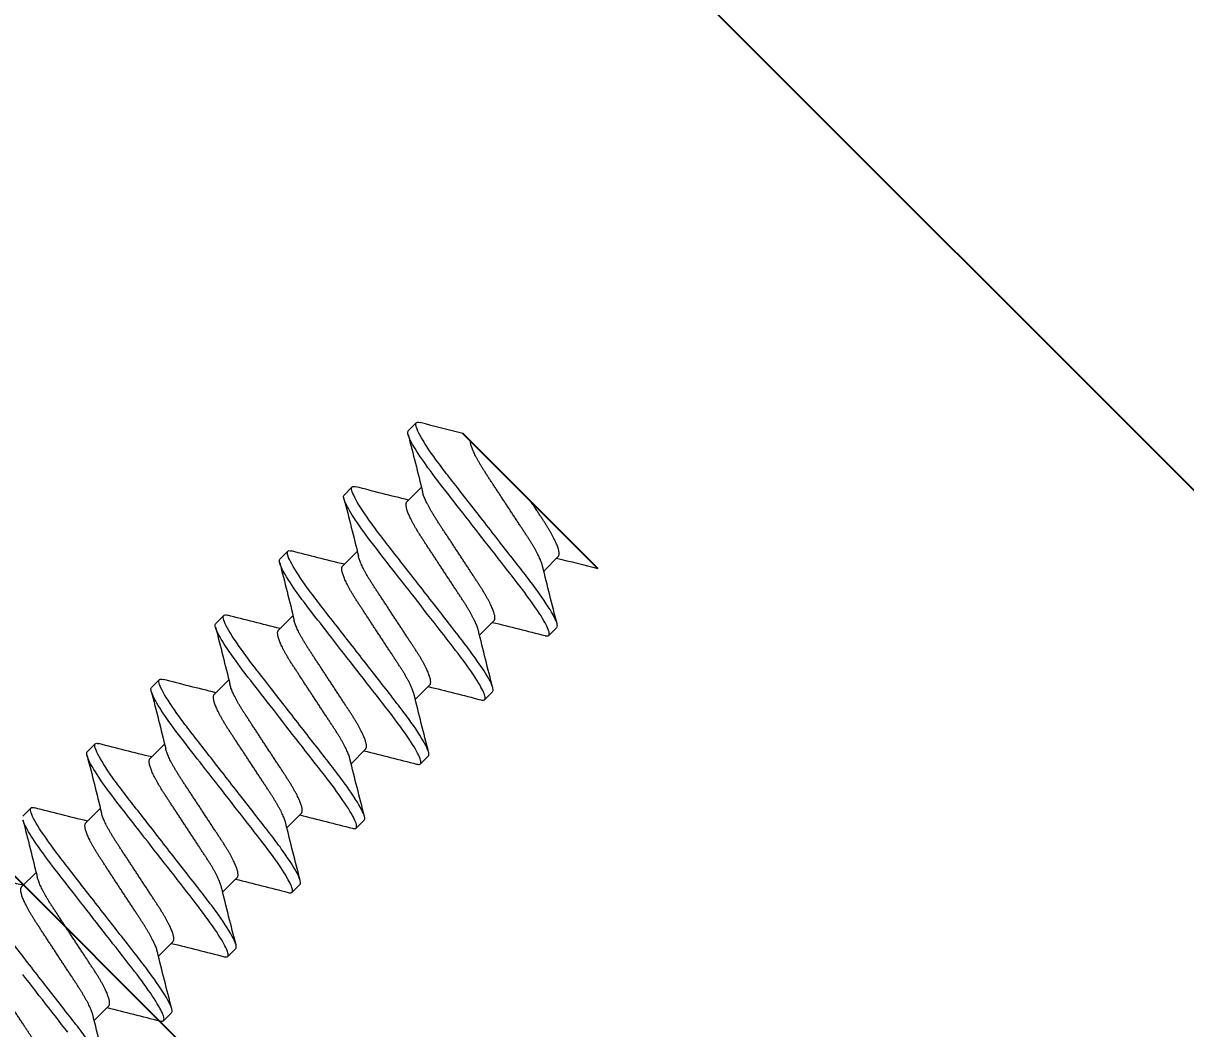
# Model space of a CAD drawing. Header units: inches. Extents: x 129892 to 140765, y 18172 to 24435.
# Drawn here: x 139239.04 to 139252.69, y 21728.02 to 21739.83 of the extents above; entities that cross this region are included whole.
import ezdxf

# ---------------------------------------------------------------- set-up
doc = ezdxf.new("R2010")
doc.units = ezdxf.units.IN
doc.header["$MEASUREMENT"] = 0
doc.header["$PDMODE"] = 66
doc.styles.add('EXCELSIOR', font='dim.shx', dxfattribs={"height": 45})
doc.dimstyles.new('EXCELSIOR', dxfattribs={"dimtxt": 50, "dimasz": 15, "dimexe": 20, "dimexo": 20, "dimgap": 10, "dimtad": 1, "dimdec": 0, "dimtxsty": 'EXCELSIOR', "dimblk": 'OBLIQUE', "dimcen": 2.5, "dimclrd": 1, "dimclre": 1, "dimclrt": 1, "dimadec": 0, "dimazin": 0, "dimtfac": 1, "dimtdec": 0, "dimtofl": 0, "dimtmove": 0, "dimatfit": 3, "dimfxl": 0, "dimlwd": 25, "dimarcsym": 0})

# ---------------------------------------------------------------- blocks, each defined once
blk = doc.blocks.new('_OBLIQUE')
at = {"color": 0, "linetype": 'ByBlock'}
blk.add_line((-0.5, -0.5), (0.5, 0.5), dxfattribs=at)
blk = doc.blocks.new('*D172')
at = {"color": 1, "lineweight": -2}
for p, q in [((138767.475, 22172.985), (138694.006, 22099.516)), ((139237.701, 21702.759), (139164.232, 21629.29))]:
    blk.add_line(p, q, dxfattribs=at)
at = {"color": 1, "lineweight": 25}
blk.add_line((139178.374, 21643.433), (138708.148, 22113.659), dxfattribs=at)
at = {"layer": 'Defpoints', "color": 0}
for p in [(138781.617, 22187.127), (138708.148, 22113.659), (139251.843, 21716.901)]:
    blk.add_point(p, dxfattribs=at)
at = {"color": 1, "lineweight": 25, "xscale": 15, "yscale": 15, "zscale": 15}
for p, rotation in [((138708.148, 22113.659), 135.0000000004422), ((139178.374, 21643.433), 315.0000000004422)]:
    blk.add_blockref('_OBLIQUE', p, dxfattribs=dict(at, rotation=rotation))
at = {"color": 1, "insert": (138966.242, 21901.527), "char_height": 45, "attachment_point": 5, "rotation": 315, "style": 'EXCELSIOR'}
blk.add_mtext('665', dxfattribs=at)
blk = doc.blocks.new('A$C179C3ECE')
at = {"color": 7, "linetype": 'Continuous', "lineweight": 15}
blk.add_line((17.741, 4.6), (54.241, 4.6), dxfattribs=at)
blk = doc.blocks.new('A$C47B607A2')
at = {"color": 7, "linetype": 'Continuous', "lineweight": 15}
for p, q in [((3.856, 7.698), (3.856, 7.939)), ((2.144, 7.432), (2.144, 7.192)), ((4.434, 7.232), (4.434, 7.365)), ((1.566, 6.832), (1.566, 6.698)), ((3.856, 6.632), (3.856, 6.872)), ((2.144, 6.365), (2.144, 6.125)), ((4.434, 6.165), (4.434, 6.298)), ((1.566, 5.765), (1.566, 5.632)), ((3.856, 5.565), (3.856, 5.805)), ((2.144, 5.298), (2.144, 5.058)), ((4.434, 5.098), (4.434, 5.232)), ((1.566, 4.698), (1.566, 4.565)), ((3.856, 4.498), (3.856, 4.738)), ((2.144, 4.232), (2.144, 3.991)), ((4.434, 4.031), (4.434, 4.165)), ((1.566, 3.631), (1.566, 3.498)), ((3.856, 3.431), (3.856, 3.672)), ((2.144, 3.165), (2.144, 2.925)), ((4.434, 2.965), (4.434, 3.098)), ((3.856, 2.364), (3.856, 2.605)), ((1.566, 2.565), (1.566, 2.431)), ((2.144, 2.098), (2.144, 1.858)), ((4.434, 1.898), (4.434, 2.031)), ((3.856, 1.298), (3.856, 1.538)), ((1.566, 1.498), (1.566, 1.364)), ((2.144, 1.031), (2.144, 0.791)), ((4.434, 0.831), (4.434, 0.964)), ((1.566, 0.431), (1.566, 0.298)), ((3.856, 0.231), (3.856, 0.471))]:
    blk.add_line(p, q, dxfattribs=at)
at = {"color": 7, "linetype": 'Continuous', "lineweight": 15, "flags": 128}
for points in [[(3.735, 8.256), (3.677, 8.249), (3.617, 8.242), (3.556, 8.234), (3.492, 8.226), (3.433, 8.219), (3.374, 8.211), (3.313, 8.204), (3.252, 8.196), (3.189, 8.189), (3.127, 8.181), (3.063, 8.173), (3, 8.165), (2.94, 8.158), (2.88, 8.15)], [(4.405, 7.397), (4.413, 7.392), (4.422, 7.385), (4.429, 7.378), (4.432, 7.371), (4.434, 7.365), (4.433, 7.359), (4.429, 7.353), (4.423, 7.346), (4.415, 7.339), (4.405, 7.333), (4.392, 7.326), (4.378, 7.319), (4.361, 7.312), (4.342, 7.305), (4.321, 7.298), (4.298, 7.291), (4.27, 7.283), (4.24, 7.276), (4.207, 7.268), (4.171, 7.26), (4.134, 7.252), (4.094, 7.244), (4.053, 7.237), (4.009, 7.229), (3.966, 7.222), (3.922, 7.215), (3.877, 7.209), (3.831, 7.202), (3.783, 7.196), (3.735, 7.189), (3.677, 7.182), (3.617, 7.175), (3.556, 7.167), (3.492, 7.159), (3.433, 7.152), (3.374, 7.145), (3.313, 7.137), (3.252, 7.129), (3.189, 7.122), (3.127, 7.114), (3.063, 7.106), (3, 7.098), (2.94, 7.091), (2.88, 7.083), (2.82, 7.076), (2.761, 7.069), (2.702, 7.061), (2.644, 7.054), (2.591, 7.048), (2.538, 7.041), (2.486, 7.035), (2.435, 7.028), (2.386, 7.022), (2.332, 7.015), (2.28, 7.009), (2.229, 7.003), (2.179, 6.996), (2.13, 6.989), (2.083, 6.982), (2.036, 6.975), (1.991, 6.967), (1.95, 6.96), (1.91, 6.953), (1.872, 6.946), (1.836, 6.938), (1.802, 6.931), (1.77, 6.923), (1.742, 6.916), (1.716, 6.909), (1.692, 6.902), (1.669, 6.895), (1.649, 6.888), (1.63, 6.881), (1.613, 6.873), (1.598, 6.866)], [(4.405, 6.331), (4.413, 6.325), (4.422, 6.318), (4.429, 6.311), (4.432, 6.305), (4.434, 6.298), (4.433, 6.292), (4.429, 6.286), (4.423, 6.279), (4.415, 6.273), (4.405, 6.266), (4.392, 6.259), (4.378, 6.252), (4.361, 6.245), (4.342, 6.239), (4.321, 6.232), (4.298, 6.225), (4.27, 6.217), (4.24, 6.209), (4.207, 6.201), (4.171, 6.193), (4.134, 6.185), (4.094, 6.178), (4.053, 6.17), (4.009, 6.163), (3.966, 6.156), (3.922, 6.149), (3.877, 6.142), (3.831, 6.135), (3.783, 6.129), (3.735, 6.123), (3.677, 6.116), (3.617, 6.108), (3.556, 6.101), (3.492, 6.093), (3.433, 6.085), (3.374, 6.078), (3.313, 6.07), (3.252, 6.063), (3.189, 6.055), (3.127, 6.047), (3.063, 6.039), (3, 6.032), (2.94, 6.024), (2.88, 6.017), (2.82, 6.009), (2.761, 6.002), (2.702, 5.995), (2.644, 5.988), (2.591, 5.981), (2.538, 5.974), (2.486, 5.968), (2.435, 5.962), (2.386, 5.955), (2.332, 5.949), (2.28, 5.942), (2.229, 5.936), (2.179, 5.929), (2.13, 5.922), (2.083, 5.915), (2.036, 5.908), (1.991, 5.901), (1.95, 5.894), (1.91, 5.886), (1.872, 5.879), (1.836, 5.872), (1.802, 5.864), (1.77, 5.857), (1.742, 5.85), (1.716, 5.843), (1.692, 5.836), (1.669, 5.829), (1.649, 5.822), (1.63, 5.814), (1.613, 5.807), (1.598, 5.799), (1.587, 5.792), (1.578, 5.785), (1.571, 5.778), (1.568, 5.771), (1.566, 5.765), (1.566, 5.765)], [(4.405, 5.264), (4.413, 5.259), (4.422, 5.252), (4.429, 5.245), (4.432, 5.238), (4.434, 5.232), (4.433, 5.225), (4.429, 5.219), (4.423, 5.213), (4.415, 5.206), (4.405, 5.199), (4.392, 5.192), (4.378, 5.185), (4.361, 5.179), (4.342, 5.172), (4.321, 5.165), (4.298, 5.158), (4.27, 5.15), (4.24, 5.142), (4.207, 5.134), (4.171, 5.126), (4.134, 5.119), (4.094, 5.111), (4.053, 5.103), (4.009, 5.096), (3.966, 5.089), (3.922, 5.082), (3.877, 5.075), (3.831, 5.069), (3.783, 5.062), (3.735, 5.056), (3.677, 5.049), (3.617, 5.041), (3.556, 5.034), (3.492, 5.026), (3.433, 5.019), (3.374, 5.011), (3.313, 5.004), (3.252, 4.996), (3.189, 4.988), (3.127, 4.981), (3.063, 4.973), (3, 4.965), (2.94, 4.957), (2.88, 4.95), (2.82, 4.943), (2.761, 4.935), (2.702, 4.928), (2.644, 4.921), (2.591, 4.914), (2.538, 4.908), (2.486, 4.901), (2.435, 4.895), (2.386, 4.889), (2.332, 4.882), (2.28, 4.876), (2.229, 4.869), (2.179, 4.862), (2.13, 4.856), (2.083, 4.848), (2.036, 4.841), (1.991, 4.834), (1.95, 4.827), (1.91, 4.819), (1.872, 4.812), (1.836, 4.805), (1.802, 4.797), (1.77, 4.79), (1.742, 4.783), (1.716, 4.776), (1.692, 4.769), (1.669, 4.762), (1.649, 4.755), (1.63, 4.747), (1.613, 4.74), (1.598, 4.732), (1.587, 4.725), (1.578, 4.718), (1.571, 4.711), (1.568, 4.705), (1.566, 4.698), (1.566, 4.698)], [(4.405, 4.197), (4.413, 4.192), (4.422, 4.185), (4.429, 4.178), (4.432, 4.171), (4.434, 4.165), (4.433, 4.159), (4.429, 4.152), (4.423, 4.146), (4.415, 4.139), (4.405, 4.132), (4.392, 4.125), (4.378, 4.119), (4.361, 4.112), (4.342, 4.105), (4.321, 4.098), (4.298, 4.091), (4.27, 4.083), (4.24, 4.075), (4.207, 4.067), (4.171, 4.06), (4.134, 4.052), (4.094, 4.044), (4.053, 4.037), (4.009, 4.029), (3.966, 4.022), (3.922, 4.015), (3.877, 4.008), (3.831, 4.002), (3.783, 3.995), (3.735, 3.989), (3.677, 3.982), (3.617, 3.975), (3.556, 3.967), (3.492, 3.959), (3.433, 3.952), (3.374, 3.944), (3.313, 3.937), (3.252, 3.929), (3.189, 3.922), (3.127, 3.914), (3.063, 3.906), (3, 3.898), (2.94, 3.891), (2.88, 3.883), (2.82, 3.876), (2.761, 3.868), (2.702, 3.861), (2.644, 3.854), (2.591, 3.847), (2.538, 3.841), (2.486, 3.834), (2.435, 3.828), (2.386, 3.822), (2.332, 3.815), (2.28, 3.809), (2.229, 3.802), (2.179, 3.796), (2.13, 3.789), (2.083, 3.782), (2.036, 3.774), (1.991, 3.767), (1.95, 3.76), (1.91, 3.753), (1.872, 3.745), (1.836, 3.738), (1.802, 3.731), (1.77, 3.723), (1.742, 3.716), (1.716, 3.709), (1.692, 3.702), (1.669, 3.695), (1.649, 3.688), (1.63, 3.681), (1.613, 3.673), (1.598, 3.666), (1.587, 3.658), (1.578, 3.651), (1.571, 3.645), (1.568, 3.638), (1.566, 3.631), (1.566, 3.631)], [(4.405, 3.13), (4.413, 3.125), (4.422, 3.118), (4.429, 3.111), (4.432, 3.104), (4.434, 3.098), (4.433, 3.092), (4.429, 3.085), (4.423, 3.079), (4.415, 3.072), (4.405, 3.065), (4.392, 3.058), (4.378, 3.052), (4.361, 3.045), (4.342, 3.038), (4.321, 3.031), (4.298, 3.024), (4.27, 3.016), (4.24, 3.009), (4.207, 3.001), (4.171, 2.993), (4.134, 2.985), (4.094, 2.977), (4.053, 2.97), (4.009, 2.962), (3.966, 2.955), (3.922, 2.948), (3.877, 2.942), (3.831, 2.935), (3.783, 2.929), (3.735, 2.922), (3.677, 2.915), (3.617, 2.908), (3.556, 2.9), (3.492, 2.892), (3.433, 2.885), (3.374, 2.878), (3.313, 2.87), (3.252, 2.862), (3.189, 2.855), (3.127, 2.847), (3.063, 2.839), (3, 2.831), (2.94, 2.824), (2.88, 2.816), (2.82, 2.809), (2.761, 2.802), (2.702, 2.794), (2.644, 2.787), (2.591, 2.78), (2.538, 2.774), (2.486, 2.767), (2.435, 2.761), (2.386, 2.755), (2.332, 2.748), (2.28, 2.742), (2.229, 2.736), (2.179, 2.729), (2.13, 2.722), (2.083, 2.715), (2.036, 2.708), (1.991, 2.7), (1.95, 2.693), (1.91, 2.686), (1.872, 2.679), (1.836, 2.671), (1.802, 2.664), (1.77, 2.656), (1.742, 2.649), (1.716, 2.642), (1.692, 2.635), (1.669, 2.628), (1.649, 2.621), (1.63, 2.614), (1.613, 2.606), (1.598, 2.599), (1.587, 2.592), (1.578, 2.585), (1.571, 2.578), (1.568, 2.571), (1.566, 2.565), (1.566, 2.565)], [(4.405, 2.064), (4.413, 2.058), (4.422, 2.051), (4.429, 2.044), (4.432, 2.037), (4.434, 2.031), (4.433, 2.025), (4.429, 2.019), (4.423, 2.012), (4.415, 2.005), (4.405, 1.999), (4.392, 1.992), (4.378, 1.985), (4.361, 1.978), (4.342, 1.971), (4.321, 1.964), (4.298, 1.957), (4.27, 1.949), (4.24, 1.942), (4.207, 1.934), (4.171, 1.926), (4.134, 1.918), (4.094, 1.91), (4.053, 1.903), (4.009, 1.895), (3.966, 1.888), (3.922, 1.881), (3.877, 1.875), (3.831, 1.868), (3.783, 1.862), (3.735, 1.856), (3.677, 1.848), (3.617, 1.841), (3.556, 1.833), (3.492, 1.825), (3.433, 1.818), (3.374, 1.811), (3.313, 1.803), (3.252, 1.796), (3.189, 1.788), (3.127, 1.78), (3.063, 1.772), (3, 1.764), (2.94, 1.757), (2.88, 1.749), (2.82, 1.742), (2.761, 1.735), (2.702, 1.727), (2.644, 1.72), (2.591, 1.714), (2.538, 1.707), (2.486, 1.701), (2.435, 1.694), (2.386, 1.688), (2.332, 1.682), (2.28, 1.675), (2.229, 1.669), (2.179, 1.662), (2.13, 1.655), (2.083, 1.648), (2.036, 1.641), (1.991, 1.633), (1.95, 1.626), (1.91, 1.619), (1.872, 1.612), (1.836, 1.604), (1.802, 1.597), (1.77, 1.589), (1.742, 1.582), (1.716, 1.575), (1.692, 1.568), (1.669, 1.561), (1.649, 1.554), (1.63, 1.547), (1.613, 1.539), (1.598, 1.532), (1.587, 1.525), (1.578, 1.518), (1.571, 1.511), (1.568, 1.504), (1.566, 1.498), (1.566, 1.498)], [(4.405, 0.997), (4.413, 0.991), (4.422, 0.984), (4.429, 0.977), (4.432, 0.971), (4.434, 0.964), (4.433, 0.958), (4.429, 0.952), (4.423, 0.945), (4.415, 0.939), (4.405, 0.932), (4.392, 0.925), (4.378, 0.918), (4.361, 0.911), (4.342, 0.904), (4.321, 0.898), (4.298, 0.891), (4.27, 0.883), (4.24, 0.875), (4.207, 0.867), (4.171, 0.859), (4.134, 0.851), (4.094, 0.844), (4.053, 0.836), (4.009, 0.829), (3.966, 0.821), (3.922, 0.815), (3.877, 0.808), (3.831, 0.801), (3.783, 0.795), (3.735, 0.789), (3.677, 0.782), (3.617, 0.774), (3.556, 0.766), (3.492, 0.759), (3.433, 0.751), (3.374, 0.744), (3.313, 0.736), (3.252, 0.729), (3.189, 0.721), (3.127, 0.713), (3.063, 0.705), (3, 0.698), (2.94, 0.69), (2.88, 0.683), (2.82, 0.675), (2.761, 0.668), (2.702, 0.661), (2.644, 0.653), (2.591, 0.647), (2.538, 0.64), (2.486, 0.634), (2.435, 0.627), (2.386, 0.621), (2.332, 0.615), (2.28, 0.608), (2.229, 0.602), (2.179, 0.595), (2.13, 0.588), (2.083, 0.581), (2.036, 0.574), (1.991, 0.567), (1.95, 0.559), (1.91, 0.552), (1.872, 0.545), (1.836, 0.537), (1.802, 0.53), (1.77, 0.523), (1.742, 0.516), (1.716, 0.509), (1.692, 0.501), (1.669, 0.495), (1.649, 0.488), (1.63, 0.48), (1.613, 0.473), (1.598, 0.465), (1.587, 0.458), (1.578, 0.451), (1.571, 0.444), (1.568, 0.437), (1.566, 0.431), (1.566, 0.431)]]:
    blk.add_lwpolyline(points, dxfattribs=at)
blk.add_lwpolyline([(4.286, 0), (2.041, 0)])
at = {"color": 7, "linetype": 'Continuous', "lineweight": 15}
for centre, radius, start, end in [((26.392, -29.187), 43.43, 120.4152, 121.3336), ((-22.033, -32.485), 46.645, 58.7808, 59.5655), ((28.029, 47.608), 46.637, 238.7807, 239.5655), ((-20.392, 44.318), 43.431, 300.4152, 301.3336), ((26.383, -30.24), 43.413, 120.4151, 121.3338), ((-22.027, -33.541), 46.633, 58.7807, 59.5656), ((28.026, 46.537), 46.632, 238.7807, 239.5655), ((-20.386, 43.242), 43.42, 300.4151, 301.3338), ((26.388, -31.314), 43.422, 120.4152, 121.3337), ((-22.033, -34.619), 46.646, 58.7809, 59.5655), ((28.026, 45.47), 46.632, 238.7807, 239.5655), ((-20.386, 42.175), 43.42, 300.4151, 301.3338), ((26.388, -32.381), 43.422, 120.4152, 121.3337), ((-22.033, -35.686), 46.646, 58.7809, 59.5655), ((28.026, 44.404), 46.632, 238.7807, 239.5655), ((-20.386, 41.108), 43.42, 300.4151, 301.3338), ((26.388, -33.448), 43.422, 120.4152, 121.3337), ((-22.033, -36.753), 46.646, 58.7809, 59.5655), ((28.026, 43.337), 46.632, 238.7807, 239.5655), ((-20.386, 40.041), 43.42, 300.4151, 301.3338), ((26.388, -34.514), 43.422, 120.4152, 121.3337), ((-22.033, -37.82), 46.646, 58.7809, 59.5655), ((28.026, 42.27), 46.632, 238.7807, 239.5655), ((-20.386, 38.974), 43.42, 300.4151, 301.3338), ((26.388, -35.581), 43.422, 120.4152, 121.3337), ((-22.033, -38.887), 46.646, 58.7809, 59.5655), ((28.026, 41.203), 46.632, 238.7807, 239.5655), ((-20.386, 37.908), 43.42, 300.4151, 301.3338), ((26.388, -36.648), 43.422, 120.4152, 121.3337), ((-22.033, -39.953), 46.646, 58.9281, 59.5655), ((28.026, 40.136), 46.632, 238.7807, 239.3964)]:
    blk.add_arc(centre, radius, start, end, dxfattribs=at)
for points, knots in [([(4.434, 9.365), (4.434, 9.346), (4.399, 9.323), (4.253, 9.276), (4.143, 9.252), (3.942, 9.218), (3.869, 9.207), (3.718, 9.187), (3.639, 9.178), (3.384, 9.146), (3.192, 9.122), (2.808, 9.075), (2.617, 9.051), (2.361, 9.019), (2.282, 9.01), (2.131, 8.99), (2.058, 8.979), (1.857, 8.945), (1.747, 8.92), (1.601, 8.873), (1.566, 8.851), (1.566, 8.832)], [0, 0, 0, 0, 0.125, 0.125, 0.25, 0.25, 0.3125, 0.3125, 0.375, 0.375, 0.5, 0.5, 0.625, 0.625, 0.6875, 0.6875, 0.75, 0.75, 0.875, 0.875, 1, 1, 1, 1]), ([(3.807, 8.975), (3.803, 8.973), (3.794, 8.967), (3.776, 8.958), (3.753, 8.948), (3.728, 8.937), (3.7, 8.927), (3.67, 8.916), (3.638, 8.906), (3.604, 8.896), (3.569, 8.887), (3.533, 8.878), (3.496, 8.869), (3.458, 8.86), (3.419, 8.852), (3.379, 8.844), (3.337, 8.835), (3.293, 8.826), (3.247, 8.816), (3.199, 8.806), (3.15, 8.796), (3.101, 8.786), (3.051, 8.776), (3.001, 8.765), (2.952, 8.755), (2.904, 8.745), (2.857, 8.735), (2.81, 8.726), (2.764, 8.716), (2.719, 8.707), (2.675, 8.698), (2.633, 8.689), (2.591, 8.68), (2.549, 8.672), (2.509, 8.663), (2.471, 8.653), (2.433, 8.644), (2.398, 8.634), (2.364, 8.624), (2.333, 8.615), (2.304, 8.605), (2.277, 8.595), (2.253, 8.585), (2.23, 8.575), (2.21, 8.565), (2.193, 8.555), (2.178, 8.545), (2.165, 8.535), (2.156, 8.525), (2.149, 8.516), (2.145, 8.507), (2.144, 8.501), (2.144, 8.498)], [0, 0, 0, 0, 0.015022, 0.035067, 0.056123, 0.077196, 0.098247, 0.119238, 0.140129, 0.160884, 0.180534, 0.199997, 0.219246, 0.238254, 0.257015, 0.275888, 0.295014, 0.314368, 0.334859, 0.35554, 0.376373, 0.397323, 0.418352, 0.43942, 0.459532, 0.479609, 0.499618, 0.519525, 0.539298, 0.558906, 0.578321, 0.597515, 0.617358, 0.636996, 0.656865, 0.677001, 0.697376, 0.717957, 0.737765, 0.757699, 0.777727, 0.797816, 0.81793, 0.838037, 0.858101, 0.878088, 0.898909, 0.919573, 0.940046, 0.960295, 0.980289, 1, 1, 1, 1]), ([(3.856, 8.765), (3.856, 8.762), (3.856, 8.757), (3.852, 8.748), (3.846, 8.739), (3.837, 8.73), (3.826, 8.721), (3.812, 8.711), (3.795, 8.701), (3.776, 8.691), (3.753, 8.681), (3.728, 8.67), (3.7, 8.66), (3.67, 8.65), (3.638, 8.639), (3.604, 8.63), (3.569, 8.62), (3.533, 8.611), (3.496, 8.602), (3.458, 8.594), (3.419, 8.585), (3.379, 8.577), (3.337, 8.568), (3.293, 8.559), (3.247, 8.55), (3.199, 8.54), (3.15, 8.53), (3.101, 8.519), (3.051, 8.509), (3.001, 8.499), (2.952, 8.488), (2.904, 8.478), (2.857, 8.469), (2.81, 8.459), (2.764, 8.449), (2.719, 8.44), (2.675, 8.431), (2.633, 8.422), (2.591, 8.413), (2.549, 8.405), (2.509, 8.396), (2.471, 8.387), (2.433, 8.377), (2.398, 8.368), (2.364, 8.358), (2.333, 8.348), (2.304, 8.338), (2.277, 8.328), (2.253, 8.318), (2.23, 8.308), (2.211, 8.298), (2.198, 8.292), (2.193, 8.288), (2.193, 8.288)], [0, 0, 0, 0, 0.018809, 0.037877, 0.057179, 0.076689, 0.096379, 0.11622, 0.136179, 0.156224, 0.177279, 0.198352, 0.219403, 0.240394, 0.261285, 0.282039, 0.301689, 0.321152, 0.340401, 0.359409, 0.378169, 0.397041, 0.416167, 0.435521, 0.456012, 0.476692, 0.497525, 0.518475, 0.539504, 0.560572, 0.580683, 0.60076, 0.620768, 0.640675, 0.660448, 0.680056, 0.699471, 0.718664, 0.738507, 0.758145, 0.778013, 0.798149, 0.818524, 0.839105, 0.858913, 0.878847, 0.898874, 0.918963, 0.939077, 0.959183, 0.979247, 0.999234, 1, 1, 1, 1]), ([(4.434, 8.298), (4.434, 8.279), (4.399, 8.257), (4.253, 8.21), (4.143, 8.185), (3.942, 8.151), (3.869, 8.141), (3.718, 8.12), (3.639, 8.111), (3.384, 8.079), (3.192, 8.056), (2.808, 8.008), (2.617, 7.984), (2.361, 7.952), (2.282, 7.943), (2.131, 7.923), (2.058, 7.912), (1.857, 7.878), (1.747, 7.854), (1.601, 7.807), (1.566, 7.784), (1.566, 7.765)], [0, 0, 0, 0, 0.125, 0.125, 0.25, 0.25, 0.3125, 0.3125, 0.375, 0.375, 0.5, 0.5, 0.625, 0.625, 0.6875, 0.6875, 0.75, 0.75, 0.875, 0.875, 1, 1, 1, 1]), ([(3.807, 7.909), (3.803, 7.906), (3.794, 7.9), (3.776, 7.891), (3.753, 7.881), (3.728, 7.87), (3.7, 7.86), (3.67, 7.85), (3.638, 7.839), (3.604, 7.83), (3.569, 7.82), (3.533, 7.811), (3.496, 7.802), (3.458, 7.794), (3.419, 7.785), (3.379, 7.777), (3.337, 7.768), (3.293, 7.759), (3.247, 7.75), (3.199, 7.74), (3.15, 7.73), (3.101, 7.719), (3.051, 7.709), (3.001, 7.699), (2.952, 7.688), (2.904, 7.678), (2.857, 7.669), (2.81, 7.659), (2.764, 7.649), (2.719, 7.64), (2.675, 7.631), (2.633, 7.622), (2.591, 7.613), (2.549, 7.605), (2.509, 7.596), (2.471, 7.587), (2.433, 7.577), (2.398, 7.568), (2.364, 7.558), (2.333, 7.548), (2.304, 7.538), (2.277, 7.528), (2.253, 7.518), (2.23, 7.508), (2.21, 7.498), (2.193, 7.488), (2.178, 7.478), (2.165, 7.468), (2.156, 7.459), (2.149, 7.449), (2.145, 7.44), (2.144, 7.435), (2.144, 7.432)], [0, 0, 0, 0, 0.015022, 0.035068, 0.056123, 0.077196, 0.098248, 0.119238, 0.14013, 0.160884, 0.180534, 0.199998, 0.219246, 0.238255, 0.257015, 0.275888, 0.295014, 0.314368, 0.33486, 0.35554, 0.376373, 0.397323, 0.418352, 0.439421, 0.459532, 0.479609, 0.499618, 0.519525, 0.539298, 0.558906, 0.578321, 0.597515, 0.617358, 0.636996, 0.656865, 0.677001, 0.697376, 0.717957, 0.737765, 0.757699, 0.777727, 0.797816, 0.81793, 0.838037, 0.858101, 0.878088, 0.898909, 0.919574, 0.940046, 0.960295, 0.980289, 1, 1, 1, 1]), ([(3.856, 7.698), (3.856, 7.695), (3.856, 7.69), (3.852, 7.681), (3.846, 7.672), (3.837, 7.663), (3.826, 7.654), (3.812, 7.644), (3.795, 7.634), (3.776, 7.624), (3.753, 7.614), (3.728, 7.603), (3.7, 7.593), (3.67, 7.583), (3.638, 7.572), (3.604, 7.563), (3.569, 7.553), (3.533, 7.544), (3.496, 7.535), (3.458, 7.527), (3.419, 7.518), (3.379, 7.51), (3.337, 7.501), (3.293, 7.492), (3.247, 7.483), (3.199, 7.473), (3.15, 7.463), (3.101, 7.452), (3.051, 7.442), (3.001, 7.432), (2.952, 7.421), (2.904, 7.411), (2.857, 7.402), (2.81, 7.392), (2.764, 7.382), (2.719, 7.373), (2.675, 7.364), (2.633, 7.355), (2.591, 7.346), (2.549, 7.338), (2.509, 7.329), (2.471, 7.32), (2.433, 7.31), (2.398, 7.301), (2.364, 7.291), (2.333, 7.281), (2.304, 7.271), (2.277, 7.261), (2.253, 7.251), (2.23, 7.241), (2.211, 7.231), (2.198, 7.225), (2.193, 7.221), (2.193, 7.221)], [0, 0, 0, 0, 0.018809, 0.037877, 0.057179, 0.076689, 0.096379, 0.11622, 0.136179, 0.156224, 0.177279, 0.198352, 0.219403, 0.240394, 0.261285, 0.282039, 0.301689, 0.321152, 0.340401, 0.359409, 0.378169, 0.397041, 0.416167, 0.435521, 0.456012, 0.476692, 0.497525, 0.518475, 0.539504, 0.560572, 0.580683, 0.60076, 0.620768, 0.640675, 0.660448, 0.680056, 0.699471, 0.718664, 0.738507, 0.758145, 0.778013, 0.798149, 0.818524, 0.839105, 0.858913, 0.878847, 0.898874, 0.918963, 0.939077, 0.959183, 0.979247, 0.999234, 1, 1, 1, 1]), ([(4.434, 7.232), (4.434, 7.212), (4.399, 7.19), (4.253, 7.143), (4.143, 7.119), (3.942, 7.085), (3.869, 7.074), (3.718, 7.054), (3.639, 7.044), (3.384, 7.013), (3.192, 6.989), (2.808, 6.941), (2.617, 6.917), (2.361, 6.886), (2.282, 6.876), (2.131, 6.856), (2.058, 6.845), (1.857, 6.811), (1.747, 6.787), (1.601, 6.74), (1.566, 6.718), (1.566, 6.698)], [0, 0, 0, 0, 0.125, 0.125, 0.25, 0.25, 0.3125, 0.3125, 0.375, 0.375, 0.5, 0.5, 0.625, 0.625, 0.6875, 0.6875, 0.75, 0.75, 0.875, 0.875, 1, 1, 1, 1]), ([(3.807, 6.842), (3.803, 6.84), (3.794, 6.834), (3.776, 6.825), (3.753, 6.814), (3.728, 6.804), (3.7, 6.793), (3.67, 6.783), (3.638, 6.773), (3.604, 6.763), (3.569, 6.753), (3.533, 6.744), (3.496, 6.735), (3.458, 6.727), (3.419, 6.719), (3.379, 6.71), (3.337, 6.702), (3.293, 6.693), (3.247, 6.683), (3.199, 6.673), (3.15, 6.663), (3.101, 6.653), (3.051, 6.642), (3.001, 6.632), (2.952, 6.622), (2.904, 6.612), (2.857, 6.602), (2.81, 6.592), (2.764, 6.583), (2.719, 6.573), (2.675, 6.564), (2.633, 6.555), (2.591, 6.547), (2.549, 6.538), (2.509, 6.529), (2.471, 6.52), (2.433, 6.511), (2.398, 6.501), (2.364, 6.491), (2.333, 6.481), (2.304, 6.472), (2.277, 6.462), (2.253, 6.452), (2.23, 6.442), (2.21, 6.432), (2.193, 6.422), (2.178, 6.412), (2.165, 6.402), (2.156, 6.392), (2.149, 6.383), (2.145, 6.374), (2.144, 6.368), (2.144, 6.365)], [0, 0, 0, 0, 0.015022, 0.035068, 0.056123, 0.077196, 0.098248, 0.119238, 0.14013, 0.160884, 0.180534, 0.199998, 0.219246, 0.238255, 0.257015, 0.275888, 0.295014, 0.314368, 0.33486, 0.35554, 0.376373, 0.397323, 0.418352, 0.439421, 0.459532, 0.479609, 0.499618, 0.519525, 0.539298, 0.558906, 0.578321, 0.597515, 0.617358, 0.636996, 0.656865, 0.677001, 0.697376, 0.717957, 0.737765, 0.7577, 0.777727, 0.797816, 0.81793, 0.838037, 0.858101, 0.878088, 0.898909, 0.919574, 0.940046, 0.960295, 0.980289, 1, 1, 1, 1]), ([(3.856, 6.632), (3.856, 6.629), (3.856, 6.624), (3.852, 6.615), (3.846, 6.606), (3.837, 6.597), (3.826, 6.587), (3.812, 6.578), (3.795, 6.568), (3.776, 6.558), (3.753, 6.548), (3.728, 6.537), (3.7, 6.527), (3.67, 6.516), (3.638, 6.506), (3.604, 6.496), (3.569, 6.487), (3.533, 6.478), (3.496, 6.469), (3.458, 6.46), (3.419, 6.452), (3.379, 6.444), (3.337, 6.435), (3.293, 6.426), (3.247, 6.416), (3.199, 6.406), (3.15, 6.396), (3.101, 6.386), (3.051, 6.376), (3.001, 6.365), (2.952, 6.355), (2.904, 6.345), (2.857, 6.335), (2.81, 6.326), (2.764, 6.316), (2.719, 6.307), (2.675, 6.298), (2.633, 6.289), (2.591, 6.28), (2.549, 6.272), (2.509, 6.263), (2.471, 6.253), (2.433, 6.244), (2.398, 6.234), (2.364, 6.225), (2.333, 6.215), (2.304, 6.205), (2.277, 6.195), (2.253, 6.185), (2.23, 6.175), (2.211, 6.165), (2.198, 6.158), (2.193, 6.155), (2.193, 6.155)], [0, 0, 0, 0, 0.018809, 0.037877, 0.057179, 0.076689, 0.096379, 0.11622, 0.136179, 0.156224, 0.177279, 0.198352, 0.219403, 0.240394, 0.261285, 0.282039, 0.301689, 0.321152, 0.340401, 0.359409, 0.378169, 0.397041, 0.416167, 0.435521, 0.456012, 0.476692, 0.497525, 0.518475, 0.539504, 0.560572, 0.580683, 0.60076, 0.620768, 0.640675, 0.660448, 0.680056, 0.699471, 0.718664, 0.738507, 0.758145, 0.778013, 0.798149, 0.818524, 0.839105, 0.858913, 0.878847, 0.898874, 0.918963, 0.939077, 0.959183, 0.979247, 0.999234, 1, 1, 1, 1]), ([(4.434, 6.165), (4.434, 6.146), (4.399, 6.123), (4.253, 6.076), (4.143, 6.052), (3.942, 6.018), (3.869, 6.007), (3.718, 5.987), (3.639, 5.978), (3.384, 5.946), (3.192, 5.922), (2.808, 5.874), (2.617, 5.851), (2.361, 5.819), (2.282, 5.81), (2.131, 5.789), (2.058, 5.779), (1.857, 5.745), (1.747, 5.72), (1.601, 5.673), (1.566, 5.651), (1.566, 5.632)], [0, 0, 0, 0, 0.125, 0.125, 0.25, 0.25, 0.3125, 0.3125, 0.375, 0.375, 0.5, 0.5, 0.625, 0.625, 0.6875, 0.6875, 0.75, 0.75, 0.875, 0.875, 1, 1, 1, 1]), ([(3.807, 5.775), (3.803, 5.773), (3.794, 5.767), (3.776, 5.758), (3.753, 5.748), (3.728, 5.737), (3.7, 5.727), (3.67, 5.716), (3.638, 5.706), (3.604, 5.696), (3.569, 5.687), (3.533, 5.677), (3.496, 5.669), (3.458, 5.66), (3.419, 5.652), (3.379, 5.644), (3.337, 5.635), (3.293, 5.626), (3.247, 5.616), (3.199, 5.606), (3.15, 5.596), (3.101, 5.586), (3.051, 5.575), (3.001, 5.565), (2.952, 5.555), (2.904, 5.545), (2.857, 5.535), (2.81, 5.525), (2.764, 5.516), (2.719, 5.507), (2.675, 5.498), (2.633, 5.489), (2.591, 5.48), (2.549, 5.471), (2.509, 5.463), (2.471, 5.453), (2.433, 5.444), (2.398, 5.434), (2.364, 5.424), (2.333, 5.415), (2.304, 5.405), (2.277, 5.395), (2.253, 5.385), (2.23, 5.375), (2.21, 5.365), (2.193, 5.355), (2.178, 5.345), (2.165, 5.335), (2.156, 5.325), (2.149, 5.316), (2.145, 5.307), (2.144, 5.301), (2.144, 5.298)], [0, 0, 0, 0, 0.015022, 0.035068, 0.056123, 0.077196, 0.098248, 0.119238, 0.14013, 0.160884, 0.180534, 0.199998, 0.219246, 0.238255, 0.257015, 0.275888, 0.295014, 0.314368, 0.33486, 0.35554, 0.376373, 0.397324, 0.418352, 0.439421, 0.459532, 0.479609, 0.499618, 0.519525, 0.539298, 0.558906, 0.578321, 0.597515, 0.617358, 0.636996, 0.656865, 0.677001, 0.697376, 0.717957, 0.737765, 0.757699, 0.777727, 0.797816, 0.81793, 0.838037, 0.858101, 0.878088, 0.898909, 0.919574, 0.940046, 0.960295, 0.980289, 1, 1, 1, 1]), ([(3.856, 5.565), (3.856, 5.562), (3.856, 5.557), (3.852, 5.548), (3.846, 5.539), (3.837, 5.53), (3.826, 5.521), (3.812, 5.511), (3.795, 5.501), (3.776, 5.491), (3.753, 5.481), (3.728, 5.47), (3.7, 5.46), (3.67, 5.45), (3.638, 5.439), (3.604, 5.429), (3.569, 5.42), (3.533, 5.411), (3.496, 5.402), (3.458, 5.393), (3.419, 5.385), (3.379, 5.377), (3.337, 5.368), (3.293, 5.359), (3.247, 5.35), (3.199, 5.34), (3.15, 5.329), (3.101, 5.319), (3.051, 5.309), (3.001, 5.298), (2.952, 5.288), (2.904, 5.278), (2.857, 5.269), (2.81, 5.259), (2.764, 5.249), (2.719, 5.24), (2.675, 5.231), (2.633, 5.222), (2.591, 5.213), (2.549, 5.205), (2.509, 5.196), (2.471, 5.187), (2.433, 5.177), (2.398, 5.167), (2.364, 5.158), (2.333, 5.148), (2.304, 5.138), (2.277, 5.128), (2.253, 5.118), (2.23, 5.108), (2.211, 5.098), (2.198, 5.092), (2.193, 5.088), (2.193, 5.088)], [0, 0, 0, 0, 0.018809, 0.037877, 0.057179, 0.076689, 0.096379, 0.11622, 0.136179, 0.156224, 0.177279, 0.198352, 0.219403, 0.240394, 0.261285, 0.282039, 0.301689, 0.321152, 0.340401, 0.359409, 0.378169, 0.397041, 0.416167, 0.435521, 0.456012, 0.476692, 0.497525, 0.518475, 0.539504, 0.560572, 0.580683, 0.60076, 0.620768, 0.640675, 0.660448, 0.680056, 0.699471, 0.718664, 0.738507, 0.758145, 0.778013, 0.798149, 0.818524, 0.839105, 0.858913, 0.878847, 0.898874, 0.918963, 0.939077, 0.959183, 0.979247, 0.999234, 1, 1, 1, 1]), ([(4.434, 5.098), (4.434, 5.079), (4.399, 5.056), (4.253, 5.009), (4.143, 4.985), (3.942, 4.951), (3.869, 4.94), (3.718, 4.92), (3.639, 4.911), (3.384, 4.879), (3.192, 4.855), (2.808, 4.808), (2.617, 4.784), (2.361, 4.752), (2.282, 4.743), (2.131, 4.723), (2.058, 4.712), (1.857, 4.678), (1.747, 4.654), (1.601, 4.607), (1.566, 4.584), (1.566, 4.565)], [0, 0, 0, 0, 0.125, 0.125, 0.25, 0.25, 0.3125, 0.3125, 0.375, 0.375, 0.5, 0.5, 0.625, 0.625, 0.6875, 0.6875, 0.75, 0.75, 0.875, 0.875, 1, 1, 1, 1]), ([(3.807, 4.708), (3.803, 4.706), (3.794, 4.7), (3.776, 4.691), (3.753, 4.681), (3.728, 4.67), (3.7, 4.66), (3.67, 4.649), (3.638, 4.639), (3.604, 4.629), (3.569, 4.62), (3.533, 4.611), (3.496, 4.602), (3.458, 4.593), (3.419, 4.585), (3.379, 4.577), (3.337, 4.568), (3.293, 4.559), (3.247, 4.549), (3.199, 4.54), (3.15, 4.529), (3.101, 4.519), (3.051, 4.509), (3.001, 4.498), (2.952, 4.488), (2.904, 4.478), (2.857, 4.468), (2.81, 4.459), (2.764, 4.449), (2.719, 4.44), (2.675, 4.431), (2.633, 4.422), (2.591, 4.413), (2.549, 4.405), (2.509, 4.396), (2.471, 4.387), (2.433, 4.377), (2.398, 4.367), (2.364, 4.358), (2.333, 4.348), (2.304, 4.338), (2.277, 4.328), (2.253, 4.318), (2.23, 4.308), (2.21, 4.298), (2.193, 4.288), (2.178, 4.278), (2.165, 4.268), (2.156, 4.259), (2.149, 4.249), (2.145, 4.24), (2.144, 4.234), (2.144, 4.232)], [0, 0, 0, 0, 0.015022, 0.035068, 0.056123, 0.077196, 0.098248, 0.119238, 0.14013, 0.160884, 0.180534, 0.199998, 0.219246, 0.238255, 0.257015, 0.275888, 0.295014, 0.314368, 0.33486, 0.35554, 0.376373, 0.397324, 0.418352, 0.439421, 0.459532, 0.479609, 0.499618, 0.519525, 0.539298, 0.558906, 0.578321, 0.597515, 0.617358, 0.636996, 0.656865, 0.677001, 0.697376, 0.717957, 0.737765, 0.757699, 0.777727, 0.797816, 0.81793, 0.838037, 0.858101, 0.878088, 0.898909, 0.919574, 0.940046, 0.960295, 0.980289, 1, 1, 1, 1]), ([(3.856, 4.498), (3.856, 4.495), (3.856, 4.49), (3.852, 4.481), (3.846, 4.472), (3.837, 4.463), (3.826, 4.454), (3.812, 4.444), (3.795, 4.434), (3.776, 4.424), (3.753, 4.414), (3.728, 4.404), (3.7, 4.393), (3.67, 4.383), (3.638, 4.373), (3.604, 4.363), (3.569, 4.353), (3.533, 4.344), (3.496, 4.335), (3.458, 4.327), (3.419, 4.318), (3.379, 4.31), (3.337, 4.301), (3.293, 4.292), (3.247, 4.283), (3.199, 4.273), (3.15, 4.263), (3.101, 4.252), (3.051, 4.242), (3.001, 4.232), (2.952, 4.222), (2.904, 4.212), (2.857, 4.202), (2.81, 4.192), (2.764, 4.182), (2.719, 4.173), (2.675, 4.164), (2.633, 4.155), (2.591, 4.146), (2.549, 4.138), (2.509, 4.129), (2.471, 4.12), (2.433, 4.11), (2.398, 4.101), (2.364, 4.091), (2.333, 4.081), (2.304, 4.071), (2.277, 4.061), (2.253, 4.051), (2.23, 4.041), (2.211, 4.031), (2.198, 4.025), (2.193, 4.021), (2.193, 4.021)], [0, 0, 0, 0, 0.018809, 0.037877, 0.057179, 0.076689, 0.096379, 0.11622, 0.136179, 0.156224, 0.177279, 0.198352, 0.219403, 0.240394, 0.261285, 0.282039, 0.301689, 0.321152, 0.340401, 0.359409, 0.378169, 0.397041, 0.416167, 0.435521, 0.456012, 0.476692, 0.497525, 0.518475, 0.539504, 0.560572, 0.580683, 0.60076, 0.620768, 0.640675, 0.660448, 0.680056, 0.699471, 0.718664, 0.738507, 0.758145, 0.778013, 0.798149, 0.818524, 0.839105, 0.858913, 0.878847, 0.898874, 0.918963, 0.939077, 0.959183, 0.979247, 0.999234, 1, 1, 1, 1]), ([(4.434, 4.031), (4.434, 4.012), (4.399, 3.99), (4.253, 3.943), (4.143, 3.918), (3.942, 3.884), (3.869, 3.874), (3.718, 3.853), (3.639, 3.844), (3.384, 3.812), (3.192, 3.789), (2.808, 3.741), (2.617, 3.717), (2.361, 3.685), (2.282, 3.676), (2.131, 3.656), (2.058, 3.645), (1.857, 3.611), (1.747, 3.587), (1.601, 3.54), (1.566, 3.517), (1.566, 3.498)], [0, 0, 0, 0, 0.125, 0.125, 0.25, 0.25, 0.3125, 0.3125, 0.375, 0.375, 0.5, 0.5, 0.625, 0.625, 0.6875, 0.6875, 0.75, 0.75, 0.875, 0.875, 1, 1, 1, 1]), ([(3.807, 3.642), (3.803, 3.639), (3.794, 3.633), (3.776, 3.624), (3.753, 3.614), (3.728, 3.603), (3.7, 3.593), (3.67, 3.583), (3.638, 3.572), (3.604, 3.563), (3.569, 3.553), (3.533, 3.544), (3.496, 3.535), (3.458, 3.527), (3.419, 3.518), (3.379, 3.51), (3.337, 3.501), (3.293, 3.492), (3.247, 3.483), (3.199, 3.473), (3.15, 3.463), (3.101, 3.452), (3.051, 3.442), (3.001, 3.432), (2.952, 3.421), (2.904, 3.411), (2.857, 3.402), (2.81, 3.392), (2.764, 3.382), (2.719, 3.373), (2.675, 3.364), (2.633, 3.355), (2.591, 3.346), (2.549, 3.338), (2.509, 3.329), (2.471, 3.32), (2.433, 3.31), (2.398, 3.301), (2.364, 3.291), (2.333, 3.281), (2.304, 3.271), (2.277, 3.261), (2.253, 3.251), (2.23, 3.241), (2.21, 3.231), (2.193, 3.221), (2.178, 3.211), (2.165, 3.201), (2.156, 3.192), (2.149, 3.182), (2.145, 3.173), (2.144, 3.168), (2.144, 3.165)], [0, 0, 0, 0, 0.015022, 0.035068, 0.056123, 0.077196, 0.098248, 0.119238, 0.14013, 0.160884, 0.180534, 0.199998, 0.219246, 0.238255, 0.257015, 0.275888, 0.295014, 0.314368, 0.33486, 0.35554, 0.376373, 0.397324, 0.418352, 0.439421, 0.459532, 0.479609, 0.499618, 0.519525, 0.539298, 0.558906, 0.578321, 0.597515, 0.617358, 0.636996, 0.656865, 0.677001, 0.697376, 0.717957, 0.737765, 0.757699, 0.777727, 0.797816, 0.81793, 0.838037, 0.858101, 0.878088, 0.898909, 0.919574, 0.940046, 0.960295, 0.980289, 1, 1, 1, 1]), ([(3.856, 3.431), (3.856, 3.429), (3.856, 3.423), (3.852, 3.415), (3.846, 3.406), (3.837, 3.396), (3.826, 3.387), (3.812, 3.377), (3.795, 3.368), (3.776, 3.358), (3.753, 3.347), (3.728, 3.337), (3.7, 3.326), (3.67, 3.316), (3.638, 3.306), (3.604, 3.296), (3.569, 3.286), (3.533, 3.277), (3.496, 3.268), (3.458, 3.26), (3.419, 3.252), (3.379, 3.243), (3.337, 3.235), (3.293, 3.226), (3.247, 3.216), (3.199, 3.206), (3.15, 3.196), (3.101, 3.186), (3.051, 3.175), (3.001, 3.165), (2.952, 3.155), (2.904, 3.145), (2.857, 3.135), (2.81, 3.125), (2.764, 3.116), (2.719, 3.106), (2.675, 3.097), (2.633, 3.088), (2.591, 3.08), (2.549, 3.071), (2.509, 3.062), (2.471, 3.053), (2.433, 3.044), (2.398, 3.034), (2.364, 3.024), (2.333, 3.014), (2.304, 3.005), (2.277, 2.995), (2.253, 2.985), (2.23, 2.975), (2.211, 2.965), (2.198, 2.958), (2.193, 2.955), (2.193, 2.954)], [0, 0, 0, 0, 0.018809, 0.037877, 0.057179, 0.076689, 0.096379, 0.11622, 0.136179, 0.156224, 0.177279, 0.198352, 0.219403, 0.240394, 0.261285, 0.282039, 0.301689, 0.321152, 0.340401, 0.359409, 0.378169, 0.397041, 0.416167, 0.435521, 0.456012, 0.476692, 0.497525, 0.518475, 0.539504, 0.560572, 0.580683, 0.60076, 0.620768, 0.640675, 0.660448, 0.680056, 0.699471, 0.718664, 0.738507, 0.758145, 0.778013, 0.798149, 0.818524, 0.839105, 0.858913, 0.878847, 0.898874, 0.918963, 0.939077, 0.959183, 0.979247, 0.999234, 1, 1, 1, 1]), ([(4.434, 2.965), (4.434, 2.945), (4.399, 2.923), (4.253, 2.876), (4.143, 2.851), (3.942, 2.818), (3.869, 2.807), (3.718, 2.787), (3.639, 2.777), (3.384, 2.745), (3.192, 2.722), (2.808, 2.674), (2.617, 2.65), (2.361, 2.619), (2.282, 2.609), (2.131, 2.589), (2.058, 2.578), (1.857, 2.544), (1.747, 2.52), (1.601, 2.473), (1.566, 2.45), (1.566, 2.431)], [0, 0, 0, 0, 0.125, 0.125, 0.25, 0.25, 0.3125, 0.3125, 0.375, 0.375, 0.5, 0.5, 0.625, 0.625, 0.6875, 0.6875, 0.75, 0.75, 0.875, 0.875, 1, 1, 1, 1]), ([(3.807, 2.575), (3.803, 2.572), (3.794, 2.567), (3.776, 2.557), (3.753, 2.547), (3.728, 2.537), (3.7, 2.526), (3.67, 2.516), (3.638, 2.506), (3.604, 2.496), (3.569, 2.486), (3.533, 2.477), (3.496, 2.468), (3.458, 2.46), (3.419, 2.452), (3.379, 2.443), (3.337, 2.435), (3.293, 2.425), (3.247, 2.416), (3.199, 2.406), (3.15, 2.396), (3.101, 2.385), (3.051, 2.375), (3.001, 2.365), (2.952, 2.355), (2.904, 2.345), (2.857, 2.335), (2.81, 2.325), (2.764, 2.316), (2.719, 2.306), (2.675, 2.297), (2.633, 2.288), (2.591, 2.28), (2.549, 2.271), (2.509, 2.262), (2.471, 2.253), (2.433, 2.243), (2.398, 2.234), (2.364, 2.224), (2.333, 2.214), (2.304, 2.204), (2.277, 2.194), (2.253, 2.184), (2.23, 2.174), (2.21, 2.165), (2.193, 2.155), (2.178, 2.145), (2.165, 2.135), (2.156, 2.125), (2.149, 2.116), (2.145, 2.107), (2.144, 2.101), (2.144, 2.098)], [0, 0, 0, 0, 0.015022, 0.035068, 0.056123, 0.077196, 0.098248, 0.119238, 0.14013, 0.160884, 0.180534, 0.199998, 0.219246, 0.238255, 0.257015, 0.275888, 0.295014, 0.314368, 0.33486, 0.35554, 0.376373, 0.397324, 0.418352, 0.439421, 0.459532, 0.479609, 0.499618, 0.519525, 0.539298, 0.558906, 0.578321, 0.597515, 0.617358, 0.636996, 0.656865, 0.677001, 0.697376, 0.717957, 0.737765, 0.757699, 0.777727, 0.797816, 0.81793, 0.838037, 0.858101, 0.878088, 0.898909, 0.919574, 0.940046, 0.960295, 0.980289, 1, 1, 1, 1]), ([(3.856, 2.364), (3.856, 2.362), (3.856, 2.356), (3.852, 2.348), (3.846, 2.339), (3.837, 2.33), (3.826, 2.32), (3.812, 2.31), (3.795, 2.301), (3.776, 2.291), (3.753, 2.28), (3.728, 2.27), (3.7, 2.259), (3.67, 2.249), (3.638, 2.239), (3.604, 2.229), (3.569, 2.219), (3.533, 2.21), (3.496, 2.201), (3.458, 2.193), (3.419, 2.185), (3.379, 2.176), (3.337, 2.168), (3.293, 2.159), (3.247, 2.149), (3.199, 2.139), (3.15, 2.129), (3.101, 2.119), (3.051, 2.108), (3.001, 2.098), (2.952, 2.088), (2.904, 2.078), (2.857, 2.068), (2.81, 2.058), (2.764, 2.049), (2.719, 2.039), (2.675, 2.03), (2.633, 2.021), (2.591, 2.013), (2.549, 2.004), (2.509, 1.995), (2.471, 1.986), (2.433, 1.977), (2.398, 1.967), (2.364, 1.957), (2.333, 1.947), (2.304, 1.938), (2.277, 1.928), (2.253, 1.918), (2.23, 1.908), (2.211, 1.898), (2.198, 1.891), (2.193, 1.888), (2.193, 1.888)], [0, 0, 0, 0, 0.018809, 0.037877, 0.057179, 0.076689, 0.096379, 0.11622, 0.136179, 0.156224, 0.177279, 0.198352, 0.219403, 0.240394, 0.261285, 0.282039, 0.301689, 0.321152, 0.340401, 0.359409, 0.378169, 0.397041, 0.416167, 0.435521, 0.456012, 0.476692, 0.497525, 0.518475, 0.539504, 0.560572, 0.580683, 0.60076, 0.620768, 0.640675, 0.660448, 0.680056, 0.699471, 0.718664, 0.738507, 0.758145, 0.778013, 0.798149, 0.818524, 0.839105, 0.858913, 0.878847, 0.898874, 0.918963, 0.939077, 0.959183, 0.979247, 0.999234, 1, 1, 1, 1]), ([(4.434, 1.898), (4.434, 1.878), (4.399, 1.856), (4.253, 1.809), (4.143, 1.785), (3.942, 1.751), (3.869, 1.74), (3.718, 1.72), (3.639, 1.71), (3.384, 1.679), (3.192, 1.655), (2.808, 1.607), (2.617, 1.583), (2.361, 1.552), (2.282, 1.542), (2.131, 1.522), (2.058, 1.511), (1.857, 1.477), (1.747, 1.453), (1.601, 1.406), (1.566, 1.384), (1.566, 1.364)], [0, 0, 0, 0, 0.125, 0.125, 0.25, 0.25, 0.3125, 0.3125, 0.375, 0.375, 0.5, 0.5, 0.625, 0.625, 0.6875, 0.6875, 0.75, 0.75, 0.875, 0.875, 1, 1, 1, 1]), ([(3.807, 1.508), (3.803, 1.505), (3.794, 1.5), (3.776, 1.49), (3.753, 1.48), (3.728, 1.47), (3.7, 1.459), (3.67, 1.449), (3.638, 1.439), (3.604, 1.429), (3.569, 1.419), (3.533, 1.41), (3.496, 1.401), (3.458, 1.393), (3.419, 1.385), (3.379, 1.376), (3.337, 1.368), (3.293, 1.358), (3.247, 1.349), (3.199, 1.339), (3.15, 1.329), (3.101, 1.319), (3.051, 1.308), (3.001, 1.298), (2.952, 1.288), (2.904, 1.278), (2.857, 1.268), (2.81, 1.258), (2.764, 1.249), (2.719, 1.239), (2.675, 1.23), (2.633, 1.221), (2.591, 1.213), (2.549, 1.204), (2.509, 1.195), (2.471, 1.186), (2.433, 1.176), (2.398, 1.167), (2.364, 1.157), (2.333, 1.147), (2.304, 1.137), (2.277, 1.128), (2.253, 1.118), (2.23, 1.108), (2.21, 1.098), (2.193, 1.088), (2.178, 1.078), (2.165, 1.068), (2.156, 1.058), (2.149, 1.049), (2.145, 1.04), (2.144, 1.034), (2.144, 1.031)], [0, 0, 0, 0, 0.015022, 0.035068, 0.056123, 0.077196, 0.098248, 0.119238, 0.14013, 0.160884, 0.180534, 0.199998, 0.219246, 0.238255, 0.257015, 0.275888, 0.295014, 0.314368, 0.33486, 0.35554, 0.376373, 0.397324, 0.418352, 0.439421, 0.459532, 0.479609, 0.499618, 0.519525, 0.539298, 0.558906, 0.578321, 0.597515, 0.617358, 0.636996, 0.656865, 0.677001, 0.697376, 0.717957, 0.737765, 0.757699, 0.777727, 0.797816, 0.81793, 0.838037, 0.858101, 0.878088, 0.898909, 0.919574, 0.940046, 0.960295, 0.980289, 1, 1, 1, 1]), ([(3.856, 1.298), (3.856, 1.295), (3.856, 1.289), (3.852, 1.281), (3.846, 1.272), (3.837, 1.263), (3.826, 1.253), (3.812, 1.244), (3.795, 1.234), (3.776, 1.224), (3.753, 1.214), (3.728, 1.203), (3.7, 1.193), (3.67, 1.182), (3.638, 1.172), (3.604, 1.162), (3.569, 1.153), (3.533, 1.143), (3.496, 1.135), (3.458, 1.126), (3.419, 1.118), (3.379, 1.11), (3.337, 1.101), (3.293, 1.092), (3.247, 1.082), (3.199, 1.072), (3.15, 1.062), (3.101, 1.052), (3.051, 1.041), (3.001, 1.031), (2.952, 1.021), (2.904, 1.011), (2.857, 1.001), (2.81, 0.991), (2.764, 0.982), (2.719, 0.973), (2.675, 0.964), (2.633, 0.955), (2.591, 0.946), (2.549, 0.937), (2.509, 0.929), (2.471, 0.919), (2.433, 0.91), (2.398, 0.9), (2.364, 0.89), (2.333, 0.881), (2.304, 0.871), (2.277, 0.861), (2.253, 0.851), (2.23, 0.841), (2.211, 0.831), (2.198, 0.824), (2.193, 0.821), (2.193, 0.821)], [0, 0, 0, 0, 0.018809, 0.037877, 0.057179, 0.076689, 0.096379, 0.11622, 0.136179, 0.156224, 0.177279, 0.198352, 0.219403, 0.240394, 0.261285, 0.282039, 0.301689, 0.321152, 0.340401, 0.359409, 0.378169, 0.397041, 0.416167, 0.435521, 0.456012, 0.476692, 0.497525, 0.518475, 0.539504, 0.560572, 0.580683, 0.60076, 0.620768, 0.640675, 0.660448, 0.680056, 0.699471, 0.718664, 0.738507, 0.758145, 0.778013, 0.798149, 0.818524, 0.839105, 0.858913, 0.878847, 0.898874, 0.918963, 0.939077, 0.959183, 0.979247, 0.999234, 1, 1, 1, 1]), ([(4.434, 0.831), (4.434, 0.812), (4.399, 0.789), (4.253, 0.742), (4.143, 0.718), (3.942, 0.684), (3.869, 0.673), (3.718, 0.653), (3.639, 0.643), (3.384, 0.612), (3.192, 0.588), (2.808, 0.54), (2.617, 0.517), (2.361, 0.485), (2.282, 0.476), (2.131, 0.455), (2.058, 0.445), (1.857, 0.411), (1.747, 0.386), (1.601, 0.339), (1.566, 0.317), (1.566, 0.298)], [0, 0, 0, 0, 0.125, 0.125, 0.25, 0.25, 0.3125, 0.3125, 0.375, 0.375, 0.5, 0.5, 0.625, 0.625, 0.6875, 0.6875, 0.75, 0.75, 0.875, 0.875, 1, 1, 1, 1]), ([(3.807, 0.441), (3.803, 0.439), (3.794, 0.433), (3.776, 0.424), (3.753, 0.413), (3.728, 0.403), (3.7, 0.392), (3.67, 0.382), (3.638, 0.372), (3.604, 0.362), (3.569, 0.352), (3.533, 0.343), (3.496, 0.335), (3.458, 0.326), (3.419, 0.318), (3.379, 0.309), (3.337, 0.301), (3.293, 0.292), (3.247, 0.282), (3.199, 0.272), (3.15, 0.262), (3.101, 0.252), (3.051, 0.241), (3.001, 0.231), (2.952, 0.221), (2.904, 0.211), (2.857, 0.201), (2.81, 0.191), (2.764, 0.182), (2.719, 0.173), (2.675, 0.163), (2.633, 0.155), (2.591, 0.146), (2.549, 0.137), (2.509, 0.128), (2.471, 0.119), (2.433, 0.11), (2.398, 0.1), (2.364, 0.09), (2.333, 0.081), (2.304, 0.071), (2.277, 0.061), (2.253, 0.051), (2.23, 0.041), (2.21, 0.031), (2.193, 0.021), (2.178, 0.011), (2.169, 0.004), (2.165, 0), (2.164, 0)], [0, 0, 0, 0, 0.0150223, 0.0350677, 0.0561229, 0.0771961, 0.0982477, 0.1192384, 0.1401296, 0.1608839, 0.1805344, 0.1999978, 0.2192465, 0.2382548, 0.2570152, 0.275888, 0.2950138, 0.3143681, 0.3348597, 0.3555398, 0.3763733, 0.3973235, 0.4183523, 0.4394206, 0.4595321, 0.4796091, 0.4996178, 0.5195248, 0.539298, 0.5589065, 0.5783212, 0.597515, 0.6173579, 0.6369961, 0.6568648, 0.6770011, 0.6973759, 0.7179574, 0.7377653, 0.7576994, 0.7777275, 0.7978159, 0.8179304, 0.8380368, 0.8581007, 0.8780881, 0.8989092, 0.9195735, 0.9221061, 0.9221061, 0.9221061, 0.9221061]), ([(3.856, 0.231), (3.856, 0.228), (3.856, 0.222), (3.852, 0.214), (3.846, 0.205), (3.837, 0.196), (3.826, 0.186), (3.812, 0.177), (3.795, 0.167), (3.776, 0.157), (3.753, 0.147), (3.728, 0.136), (3.7, 0.126), (3.67, 0.115), (3.638, 0.105), (3.604, 0.095), (3.569, 0.086), (3.533, 0.077), (3.496, 0.068), (3.458, 0.059), (3.419, 0.051), (3.379, 0.043), (3.337, 0.034), (3.293, 0.025), (3.247, 0.015), (3.206, 0.007), (3.181, 0.002), (3.172, 0)], [0, 0, 0, 0, 0.018809, 0.0378766, 0.0571786, 0.0766888, 0.0963793, 0.1162198, 0.136179, 0.1562242, 0.1772792, 0.1983521, 0.2194035, 0.2403939, 0.2612848, 0.2820389, 0.301689, 0.3211522, 0.3404006, 0.3594087, 0.3781688, 0.3970415, 0.4161671, 0.4355211, 0.4560124, 0.4766922, 0.488444, 0.488444, 0.488444, 0.488444])]:
    blk.add_open_spline(points, degree=3, knots=knots, dxfattribs=at)
for points in [[(1.566, 6.698), (1.566, 6.688), (1.576, 6.677), (1.595, 6.666)], [(1.566, 5.632), (1.566, 5.622), (1.576, 5.611), (1.595, 5.599)], [(1.566, 4.565), (1.566, 4.555), (1.576, 4.544), (1.595, 4.532)], [(1.566, 3.498), (1.566, 3.488), (1.576, 3.477), (1.595, 3.466)], [(1.566, 2.431), (1.566, 2.421), (1.576, 2.41), (1.595, 2.399)], [(1.566, 1.364), (1.566, 1.354), (1.576, 1.343), (1.595, 1.332)], [(1.566, 0.298), (1.566, 0.287), (1.576, 0.277), (1.595, 0.265)]]:
    blk.add_open_spline(points, degree=3, dxfattribs=at)

msp = doc.modelspace()

# ---------------------------------------------------------------- linework, layer by layer
msp.add_lwpolyline([(139251.843, 21716.901), (138781.617, 22187.127), (138790.809, 22196.32), (139261.035, 21726.094)], close=True)
at = {"color": 252}
msp.add_arc((139262.617, 21713.025), 675.361, 90.420928, 179.30491, dxfattribs=at)

# ---------------------------------------------------------------- block references
at = {"xscale": -1}
for name, p, rotation in [('A$C179C3ECE', (139261.135, 21701.104), 315), ('A$C47B607A2', (139242.756, 21736.453), 135.0000000000002)]:
    msp.add_blockref(name, p, dxfattribs=dict(at, rotation=rotation))

# ---------------------------------------------------------------- dimensions: what is measured, and where the dimension line sits
dim = msp.add_linear_dim(base=(138708.148, 22113.659), p1=(139251.843, 21716.901), p2=(138781.617, 22187.127), angle=135, dimstyle='EXCELSIOR')
dim.commit()
dim.dimension.update_dxf_attribs({"geometry": '*D172', "text_midpoint": (138966.242, 21901.527)})

doc.saveas('drawing.dxf')
